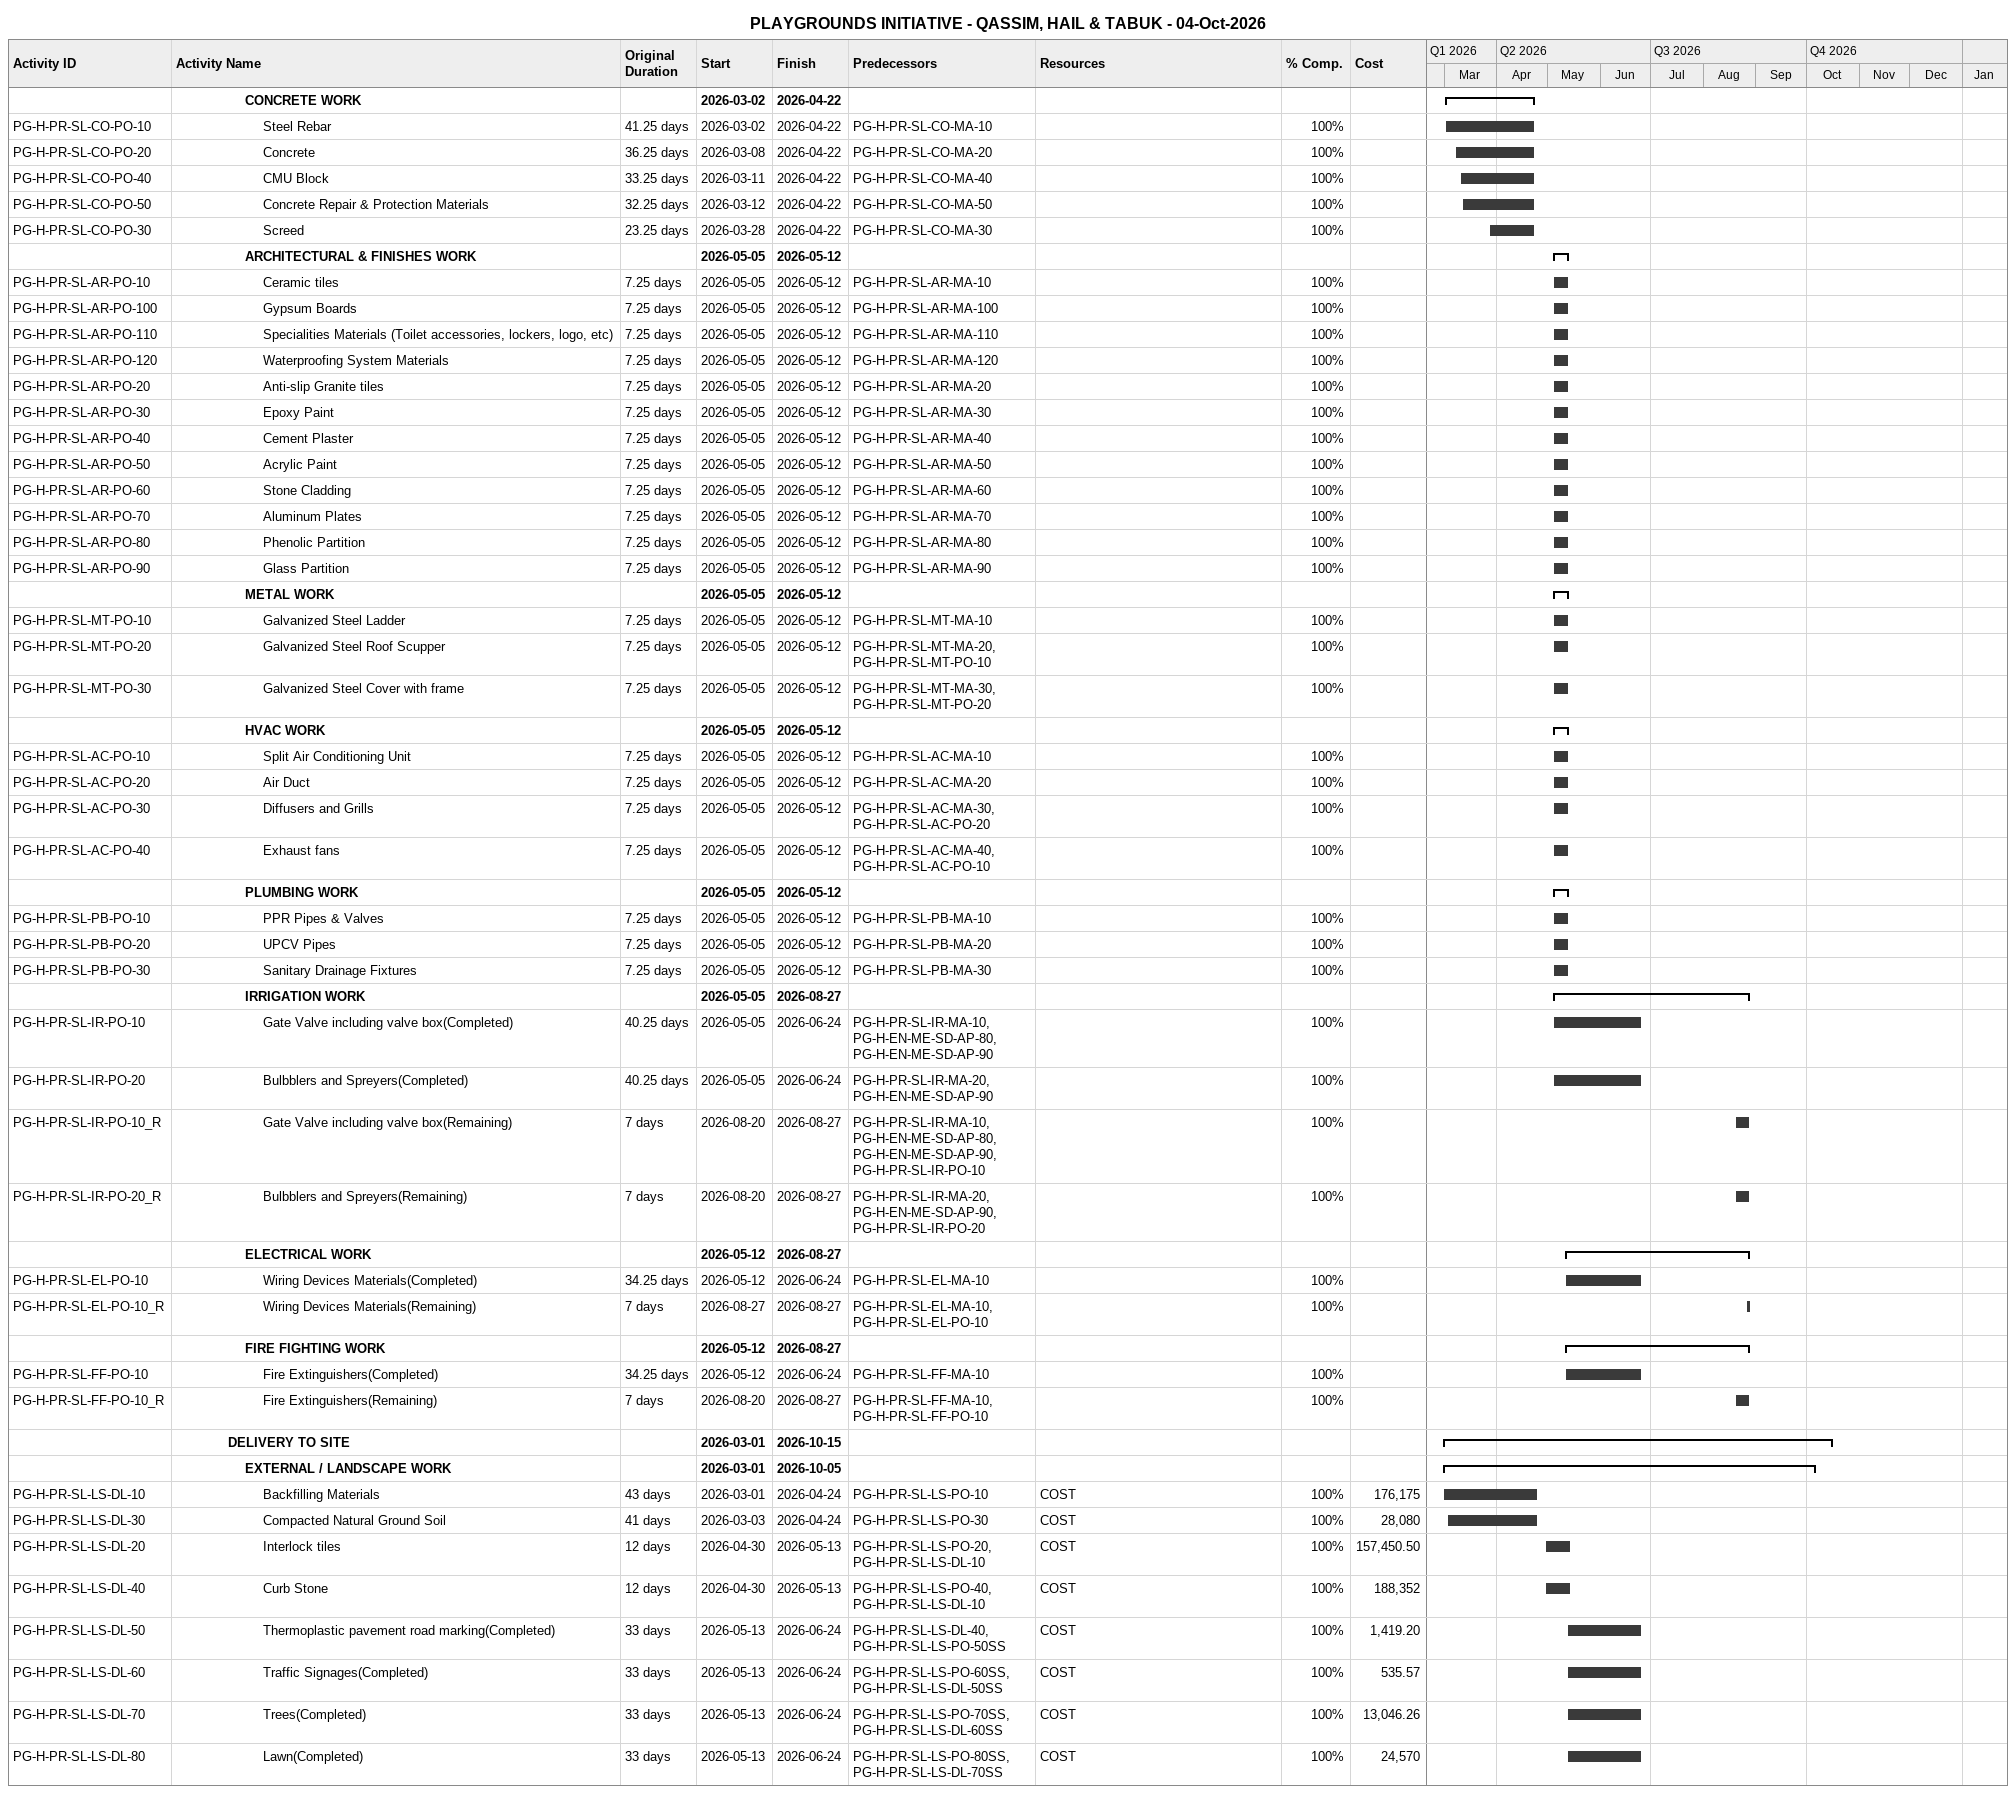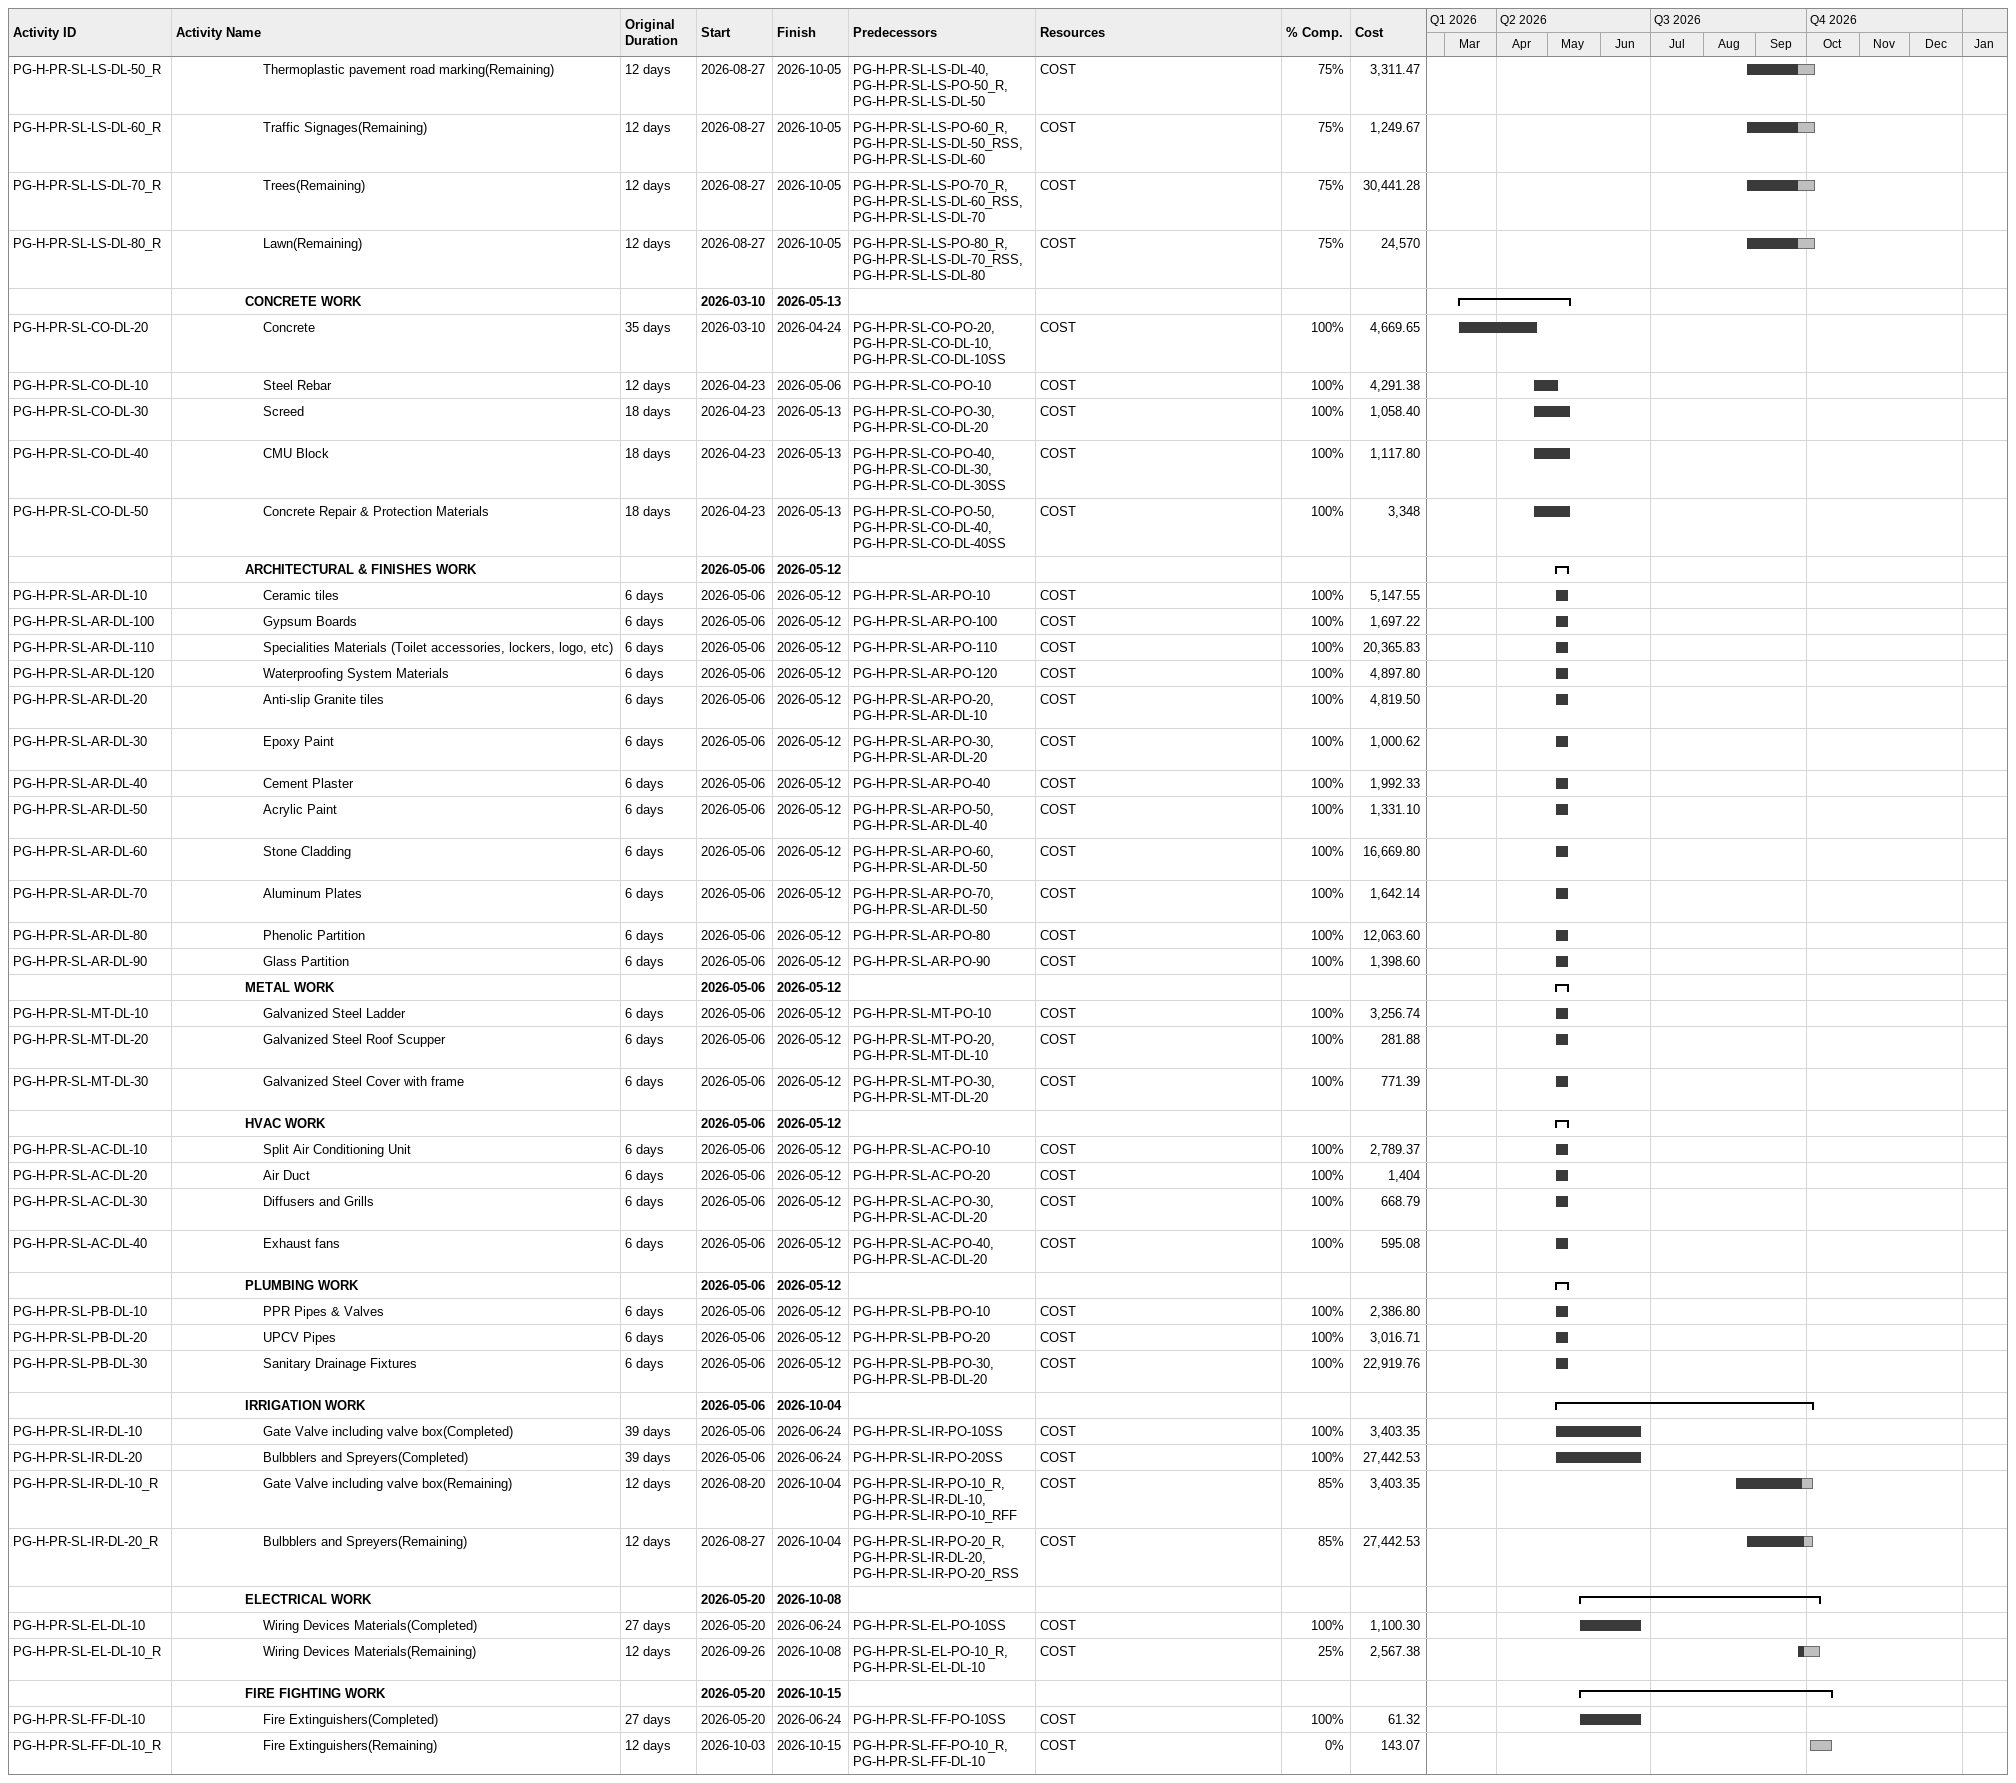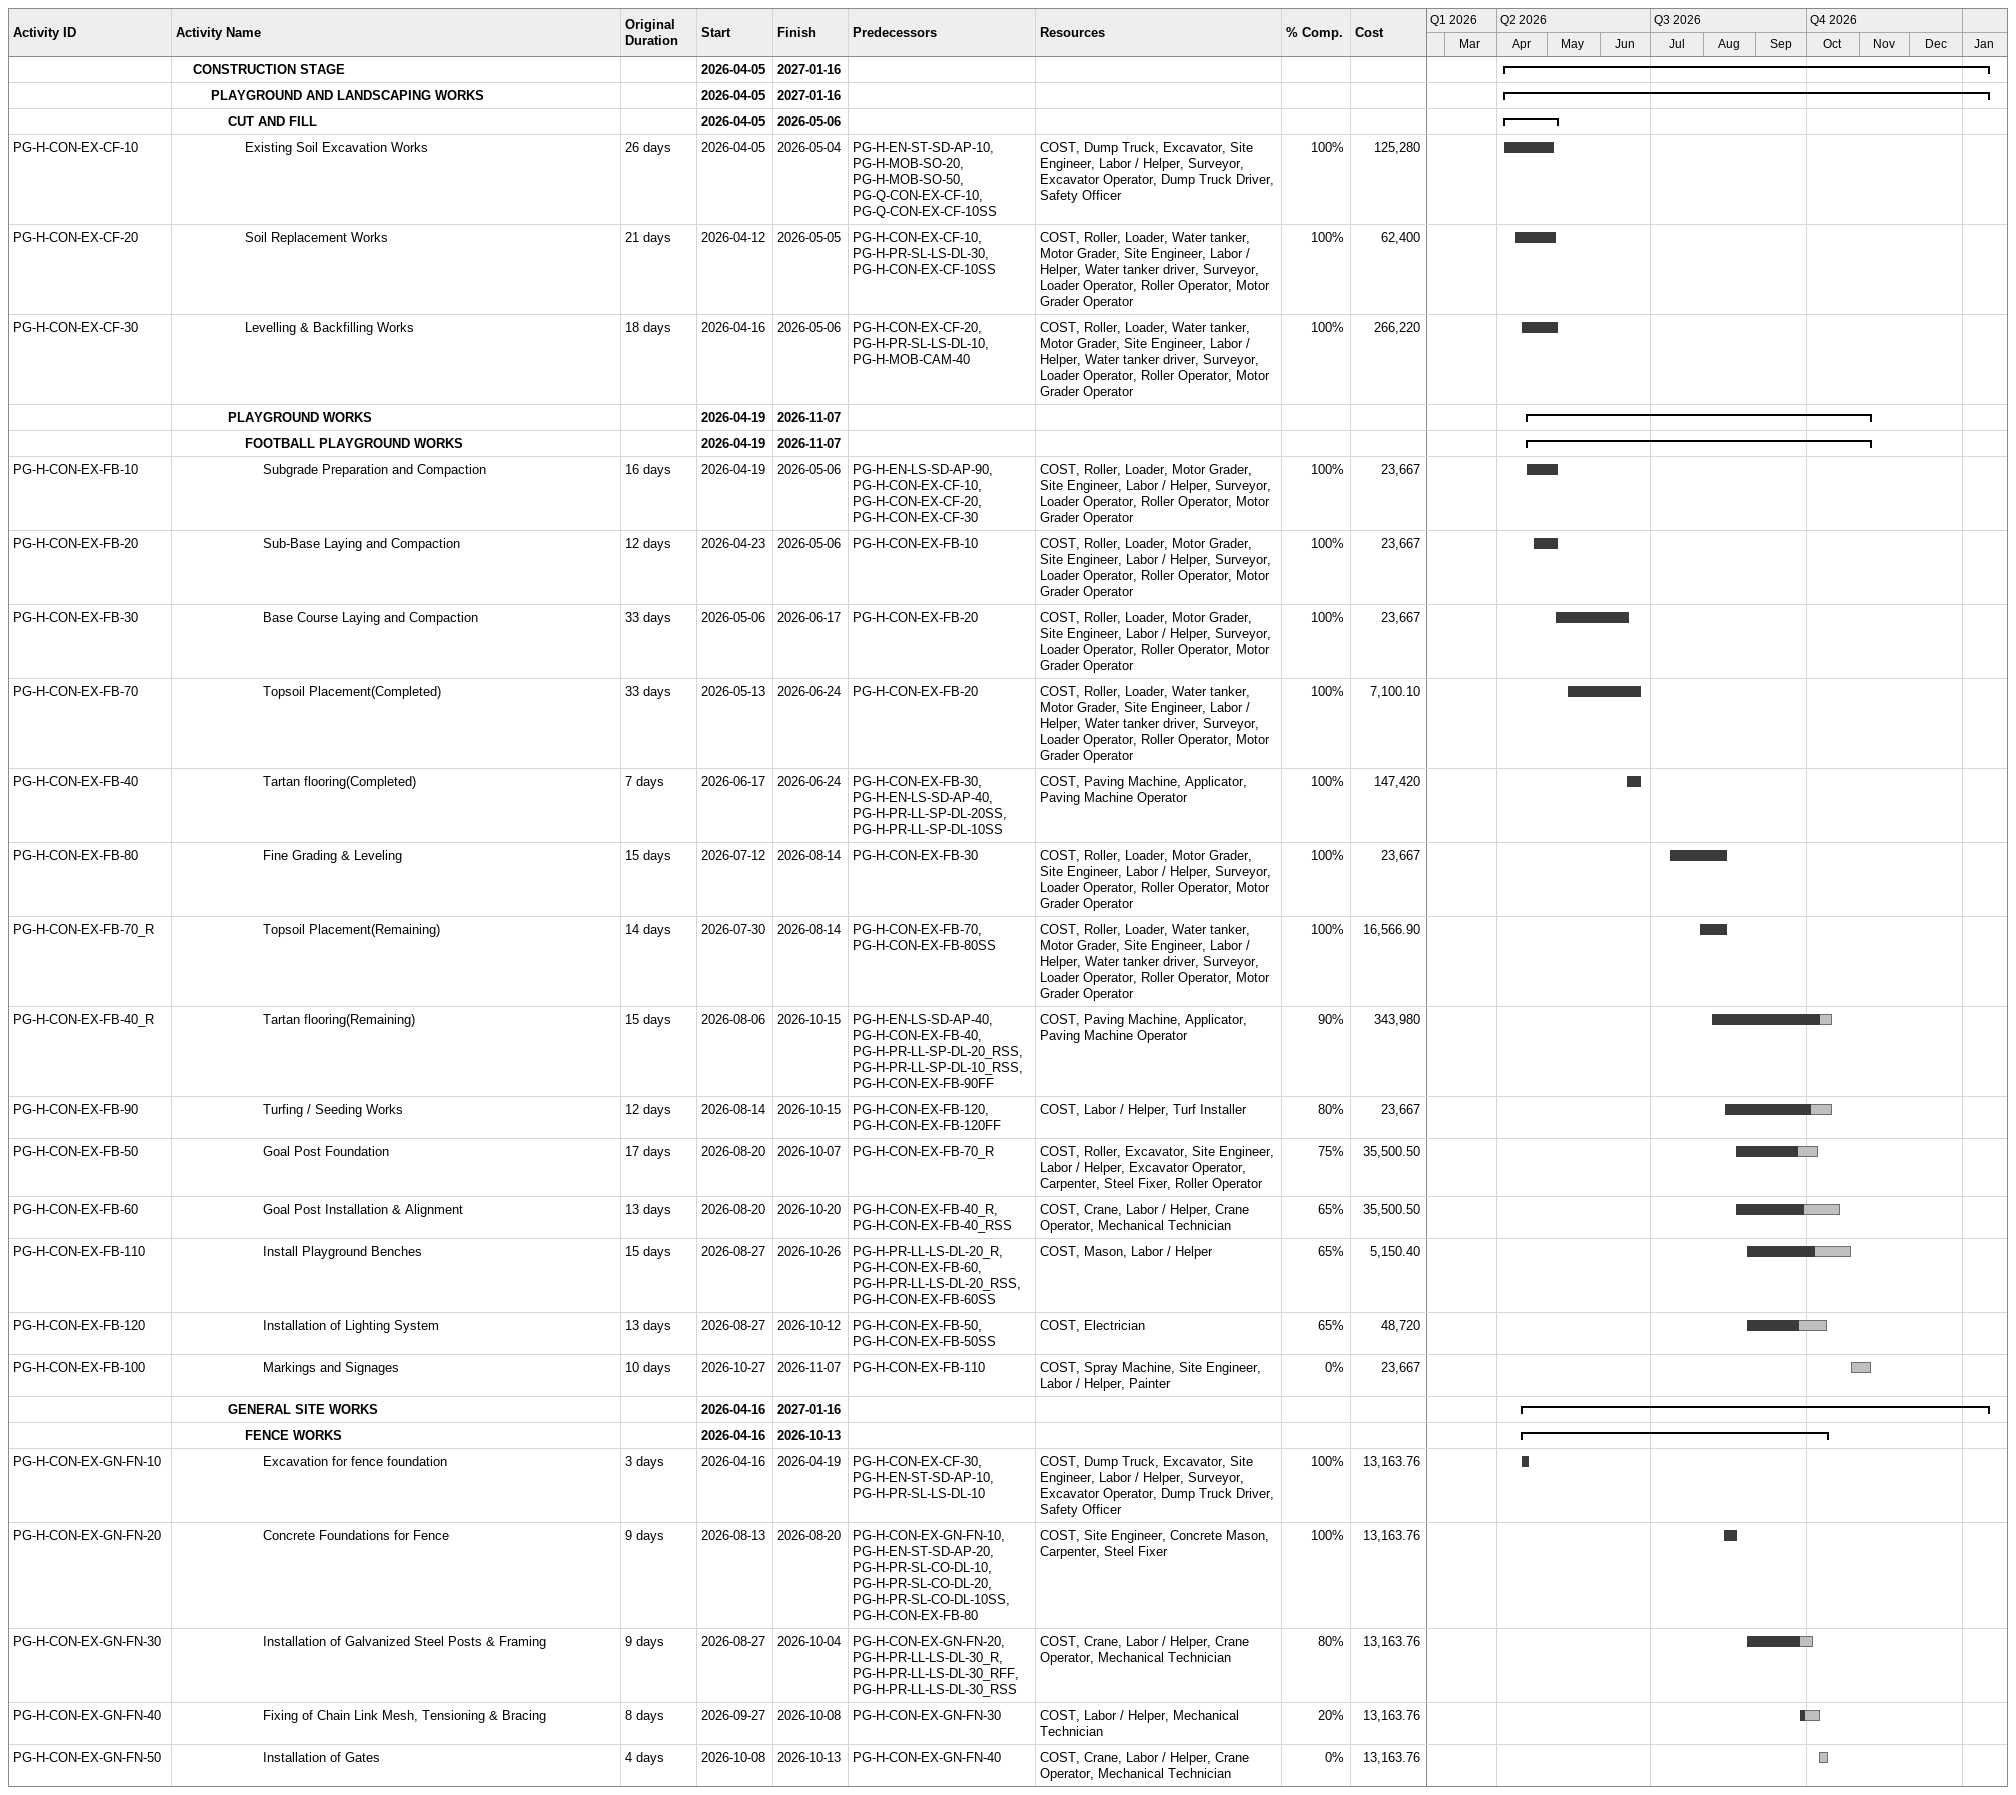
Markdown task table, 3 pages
PLAYGROUNDS INITIATIVE - QASSIM, HAIL & TABUK - 04-Oct-2026

| ID | Level | Task | Original duration | Start | Finish | Predecessors | Resources | % complete | Cost |
|---|---|---|---|---|---|---|---|---|---|
|  | 5 | **CONCRETE WORK** |  | 2026-03-02 | 2026-04-22 |  |  |  |  |
| PG-H-PR-SL-CO-PO-10 | 6 | Steel Rebar | 41.25d | 2026-03-02 | 2026-04-22 | PG-H-PR-SL-CO-MA-10 |  | 100 |  |
| PG-H-PR-SL-CO-PO-20 | 6 | Concrete | 36.25d | 2026-03-08 | 2026-04-22 | PG-H-PR-SL-CO-MA-20 |  | 100 |  |
| PG-H-PR-SL-CO-PO-40 | 6 | CMU Block | 33.25d | 2026-03-11 | 2026-04-22 | PG-H-PR-SL-CO-MA-40 |  | 100 |  |
| PG-H-PR-SL-CO-PO-50 | 6 | Concrete Repair & Protection Materials | 32.25d | 2026-03-12 | 2026-04-22 | PG-H-PR-SL-CO-MA-50 |  | 100 |  |
| PG-H-PR-SL-CO-PO-30 | 6 | Screed | 23.25d | 2026-03-28 | 2026-04-22 | PG-H-PR-SL-CO-MA-30 |  | 100 |  |
|  | 5 | **ARCHITECTURAL & FINISHES WORK** |  | 2026-05-05 | 2026-05-12 |  |  |  |  |
| PG-H-PR-SL-AR-PO-10 | 6 | Ceramic tiles | 7.25d | 2026-05-05 | 2026-05-12 | PG-H-PR-SL-AR-MA-10 |  | 100 |  |
| PG-H-PR-SL-AR-PO-100 | 6 | Gypsum Boards | 7.25d | 2026-05-05 | 2026-05-12 | PG-H-PR-SL-AR-MA-100 |  | 100 |  |
| PG-H-PR-SL-AR-PO-110 | 6 | Specialities Materials (Toilet accessories, lockers, logo, etc) | 7.25d | 2026-05-05 | 2026-05-12 | PG-H-PR-SL-AR-MA-110 |  | 100 |  |
| PG-H-PR-SL-AR-PO-120 | 6 | Waterproofing System Materials | 7.25d | 2026-05-05 | 2026-05-12 | PG-H-PR-SL-AR-MA-120 |  | 100 |  |
| PG-H-PR-SL-AR-PO-20 | 6 | Anti-slip Granite tiles | 7.25d | 2026-05-05 | 2026-05-12 | PG-H-PR-SL-AR-MA-20 |  | 100 |  |
| PG-H-PR-SL-AR-PO-30 | 6 | Epoxy Paint | 7.25d | 2026-05-05 | 2026-05-12 | PG-H-PR-SL-AR-MA-30 |  | 100 |  |
| PG-H-PR-SL-AR-PO-40 | 6 | Cement Plaster | 7.25d | 2026-05-05 | 2026-05-12 | PG-H-PR-SL-AR-MA-40 |  | 100 |  |
| PG-H-PR-SL-AR-PO-50 | 6 | Acrylic Paint | 7.25d | 2026-05-05 | 2026-05-12 | PG-H-PR-SL-AR-MA-50 |  | 100 |  |
| PG-H-PR-SL-AR-PO-60 | 6 | Stone Cladding | 7.25d | 2026-05-05 | 2026-05-12 | PG-H-PR-SL-AR-MA-60 |  | 100 |  |
| PG-H-PR-SL-AR-PO-70 | 6 | Aluminum Plates | 7.25d | 2026-05-05 | 2026-05-12 | PG-H-PR-SL-AR-MA-70 |  | 100 |  |
| PG-H-PR-SL-AR-PO-80 | 6 | Phenolic Partition | 7.25d | 2026-05-05 | 2026-05-12 | PG-H-PR-SL-AR-MA-80 |  | 100 |  |
| PG-H-PR-SL-AR-PO-90 | 6 | Glass Partition | 7.25d | 2026-05-05 | 2026-05-12 | PG-H-PR-SL-AR-MA-90 |  | 100 |  |
|  | 5 | **METAL WORK** |  | 2026-05-05 | 2026-05-12 |  |  |  |  |
| PG-H-PR-SL-MT-PO-10 | 6 | Galvanized Steel Ladder | 7.25d | 2026-05-05 | 2026-05-12 | PG-H-PR-SL-MT-MA-10 |  | 100 |  |
| PG-H-PR-SL-MT-PO-20 | 6 | Galvanized Steel Roof Scupper | 7.25d | 2026-05-05 | 2026-05-12 | PG-H-PR-SL-MT-MA-20, PG-H-PR-SL-MT-PO-10 |  | 100 |  |
| PG-H-PR-SL-MT-PO-30 | 6 | Galvanized Steel Cover with frame | 7.25d | 2026-05-05 | 2026-05-12 | PG-H-PR-SL-MT-MA-30, PG-H-PR-SL-MT-PO-20 |  | 100 |  |
|  | 5 | **HVAC WORK** |  | 2026-05-05 | 2026-05-12 |  |  |  |  |
| PG-H-PR-SL-AC-PO-10 | 6 | Split Air Conditioning Unit | 7.25d | 2026-05-05 | 2026-05-12 | PG-H-PR-SL-AC-MA-10 |  | 100 |  |
| PG-H-PR-SL-AC-PO-20 | 6 | Air Duct | 7.25d | 2026-05-05 | 2026-05-12 | PG-H-PR-SL-AC-MA-20 |  | 100 |  |
| PG-H-PR-SL-AC-PO-30 | 6 | Diffusers and Grills | 7.25d | 2026-05-05 | 2026-05-12 | PG-H-PR-SL-AC-MA-30, PG-H-PR-SL-AC-PO-20 |  | 100 |  |
| PG-H-PR-SL-AC-PO-40 | 6 | Exhaust fans | 7.25d | 2026-05-05 | 2026-05-12 | PG-H-PR-SL-AC-MA-40, PG-H-PR-SL-AC-PO-10 |  | 100 |  |
|  | 5 | **PLUMBING WORK** |  | 2026-05-05 | 2026-05-12 |  |  |  |  |
| PG-H-PR-SL-PB-PO-10 | 6 | PPR Pipes & Valves | 7.25d | 2026-05-05 | 2026-05-12 | PG-H-PR-SL-PB-MA-10 |  | 100 |  |
| PG-H-PR-SL-PB-PO-20 | 6 | UPCV Pipes | 7.25d | 2026-05-05 | 2026-05-12 | PG-H-PR-SL-PB-MA-20 |  | 100 |  |
| PG-H-PR-SL-PB-PO-30 | 6 | Sanitary Drainage Fixtures | 7.25d | 2026-05-05 | 2026-05-12 | PG-H-PR-SL-PB-MA-30 |  | 100 |  |
|  | 5 | **IRRIGATION WORK** |  | 2026-05-05 | 2026-08-27 |  |  |  |  |
| PG-H-PR-SL-IR-PO-10 | 6 | Gate Valve including valve box(Completed) | 40.25d | 2026-05-05 | 2026-06-24 | PG-H-PR-SL-IR-MA-10, PG-H-EN-ME-SD-AP-80, PG-H-EN-ME-SD-AP-90 |  | 100 |  |
| PG-H-PR-SL-IR-PO-20 | 6 | Bulbblers and Spreyers(Completed) | 40.25d | 2026-05-05 | 2026-06-24 | PG-H-PR-SL-IR-MA-20, PG-H-EN-ME-SD-AP-90 |  | 100 |  |
| PG-H-PR-SL-IR-PO-10_R | 6 | Gate Valve including valve box(Remaining) | 7d | 2026-08-20 | 2026-08-27 | PG-H-PR-SL-IR-MA-10, PG-H-EN-ME-SD-AP-80, PG-H-EN-ME-SD-AP-90, PG-H-PR-SL-IR-PO-10 |  | 100 |  |
| PG-H-PR-SL-IR-PO-20_R | 6 | Bulbblers and Spreyers(Remaining) | 7d | 2026-08-20 | 2026-08-27 | PG-H-PR-SL-IR-MA-20, PG-H-EN-ME-SD-AP-90, PG-H-PR-SL-IR-PO-20 |  | 100 |  |
|  | 5 | **ELECTRICAL WORK** |  | 2026-05-12 | 2026-08-27 |  |  |  |  |
| PG-H-PR-SL-EL-PO-10 | 6 | Wiring Devices Materials(Completed) | 34.25d | 2026-05-12 | 2026-06-24 | PG-H-PR-SL-EL-MA-10 |  | 100 |  |
| PG-H-PR-SL-EL-PO-10_R | 6 | Wiring Devices Materials(Remaining) | 7d | 2026-08-27 | 2026-08-27 | PG-H-PR-SL-EL-MA-10, PG-H-PR-SL-EL-PO-10 |  | 100 |  |
|  | 5 | **FIRE FIGHTING WORK** |  | 2026-05-12 | 2026-08-27 |  |  |  |  |
| PG-H-PR-SL-FF-PO-10 | 6 | Fire Extinguishers(Completed) | 34.25d | 2026-05-12 | 2026-06-24 | PG-H-PR-SL-FF-MA-10 |  | 100 |  |
| PG-H-PR-SL-FF-PO-10_R | 6 | Fire Extinguishers(Remaining) | 7d | 2026-08-20 | 2026-08-27 | PG-H-PR-SL-FF-MA-10, PG-H-PR-SL-FF-PO-10 |  | 100 |  |
|  | 4 | **DELIVERY TO SITE** |  | 2026-03-01 | 2026-10-15 |  |  |  |  |
|  | 5 | **EXTERNAL / LANDSCAPE WORK** |  | 2026-03-01 | 2026-10-05 |  |  |  |  |
| PG-H-PR-SL-LS-DL-10 | 6 | Backfilling Materials | 43d | 2026-03-01 | 2026-04-24 | PG-H-PR-SL-LS-PO-10 | COST | 100 | 176175 |
| PG-H-PR-SL-LS-DL-30 | 6 | Compacted Natural Ground Soil | 41d | 2026-03-03 | 2026-04-24 | PG-H-PR-SL-LS-PO-30 | COST | 100 | 28080 |
| PG-H-PR-SL-LS-DL-20 | 6 | Interlock tiles | 12d | 2026-04-30 | 2026-05-13 | PG-H-PR-SL-LS-PO-20, PG-H-PR-SL-LS-DL-10 | COST | 100 | 157450.50 |
| PG-H-PR-SL-LS-DL-40 | 6 | Curb Stone | 12d | 2026-04-30 | 2026-05-13 | PG-H-PR-SL-LS-PO-40, PG-H-PR-SL-LS-DL-10 | COST | 100 | 188352 |
| PG-H-PR-SL-LS-DL-50 | 6 | Thermoplastic pavement road marking(Completed) | 33d | 2026-05-13 | 2026-06-24 | PG-H-PR-SL-LS-DL-40, PG-H-PR-SL-LS-PO-50SS | COST | 100 | 1419.20 |
| PG-H-PR-SL-LS-DL-60 | 6 | Traffic Signages(Completed) | 33d | 2026-05-13 | 2026-06-24 | PG-H-PR-SL-LS-PO-60SS, PG-H-PR-SL-LS-DL-50SS | COST | 100 | 535.57 |
| PG-H-PR-SL-LS-DL-70 | 6 | Trees(Completed) | 33d | 2026-05-13 | 2026-06-24 | PG-H-PR-SL-LS-PO-70SS, PG-H-PR-SL-LS-DL-60SS | COST | 100 | 13046.26 |
| PG-H-PR-SL-LS-DL-80 | 6 | Lawn(Completed) | 33d | 2026-05-13 | 2026-06-24 | PG-H-PR-SL-LS-PO-80SS, PG-H-PR-SL-LS-DL-70SS | COST | 100 | 24570 |
| PG-H-PR-SL-LS-DL-50_R | 6 | Thermoplastic pavement road marking(Remaining) | 12d | 2026-08-27 | 2026-10-05 | PG-H-PR-SL-LS-DL-40, PG-H-PR-SL-LS-PO-50_R, PG-H-PR-SL-LS-DL-50 | COST | 75 | 3311.47 |
| PG-H-PR-SL-LS-DL-60_R | 6 | Traffic Signages(Remaining) | 12d | 2026-08-27 | 2026-10-05 | PG-H-PR-SL-LS-PO-60_R, PG-H-PR-SL-LS-DL-50_RSS, PG-H-PR-SL-LS-DL-60 | COST | 75 | 1249.67 |
| PG-H-PR-SL-LS-DL-70_R | 6 | Trees(Remaining) | 12d | 2026-08-27 | 2026-10-05 | PG-H-PR-SL-LS-PO-70_R, PG-H-PR-SL-LS-DL-60_RSS, PG-H-PR-SL-LS-DL-70 | COST | 75 | 30441.28 |
| PG-H-PR-SL-LS-DL-80_R | 6 | Lawn(Remaining) | 12d | 2026-08-27 | 2026-10-05 | PG-H-PR-SL-LS-PO-80_R, PG-H-PR-SL-LS-DL-70_RSS, PG-H-PR-SL-LS-DL-80 | COST | 75 | 24570 |
|  | 5 | **CONCRETE WORK** |  | 2026-03-10 | 2026-05-13 |  |  |  |  |
| PG-H-PR-SL-CO-DL-20 | 6 | Concrete | 35d | 2026-03-10 | 2026-04-24 | PG-H-PR-SL-CO-PO-20, PG-H-PR-SL-CO-DL-10, PG-H-PR-SL-CO-DL-10SS | COST | 100 | 4669.65 |
| PG-H-PR-SL-CO-DL-10 | 6 | Steel Rebar | 12d | 2026-04-23 | 2026-05-06 | PG-H-PR-SL-CO-PO-10 | COST | 100 | 4291.38 |
| PG-H-PR-SL-CO-DL-30 | 6 | Screed | 18d | 2026-04-23 | 2026-05-13 | PG-H-PR-SL-CO-PO-30, PG-H-PR-SL-CO-DL-20 | COST | 100 | 1058.40 |
| PG-H-PR-SL-CO-DL-40 | 6 | CMU Block | 18d | 2026-04-23 | 2026-05-13 | PG-H-PR-SL-CO-PO-40, PG-H-PR-SL-CO-DL-30, PG-H-PR-SL-CO-DL-30SS | COST | 100 | 1117.80 |
| PG-H-PR-SL-CO-DL-50 | 6 | Concrete Repair & Protection Materials | 18d | 2026-04-23 | 2026-05-13 | PG-H-PR-SL-CO-PO-50, PG-H-PR-SL-CO-DL-40, PG-H-PR-SL-CO-DL-40SS | COST | 100 | 3348 |
|  | 5 | **ARCHITECTURAL & FINISHES WORK** |  | 2026-05-06 | 2026-05-12 |  |  |  |  |
| PG-H-PR-SL-AR-DL-10 | 6 | Ceramic tiles | 6d | 2026-05-06 | 2026-05-12 | PG-H-PR-SL-AR-PO-10 | COST | 100 | 5147.55 |
| PG-H-PR-SL-AR-DL-100 | 6 | Gypsum Boards | 6d | 2026-05-06 | 2026-05-12 | PG-H-PR-SL-AR-PO-100 | COST | 100 | 1697.22 |
| PG-H-PR-SL-AR-DL-110 | 6 | Specialities Materials (Toilet accessories, lockers, logo, etc) | 6d | 2026-05-06 | 2026-05-12 | PG-H-PR-SL-AR-PO-110 | COST | 100 | 20365.83 |
| PG-H-PR-SL-AR-DL-120 | 6 | Waterproofing System Materials | 6d | 2026-05-06 | 2026-05-12 | PG-H-PR-SL-AR-PO-120 | COST | 100 | 4897.80 |
| PG-H-PR-SL-AR-DL-20 | 6 | Anti-slip Granite tiles | 6d | 2026-05-06 | 2026-05-12 | PG-H-PR-SL-AR-PO-20, PG-H-PR-SL-AR-DL-10 | COST | 100 | 4819.50 |
| PG-H-PR-SL-AR-DL-30 | 6 | Epoxy Paint | 6d | 2026-05-06 | 2026-05-12 | PG-H-PR-SL-AR-PO-30, PG-H-PR-SL-AR-DL-20 | COST | 100 | 1000.62 |
| PG-H-PR-SL-AR-DL-40 | 6 | Cement Plaster | 6d | 2026-05-06 | 2026-05-12 | PG-H-PR-SL-AR-PO-40 | COST | 100 | 1992.33 |
| PG-H-PR-SL-AR-DL-50 | 6 | Acrylic Paint | 6d | 2026-05-06 | 2026-05-12 | PG-H-PR-SL-AR-PO-50, PG-H-PR-SL-AR-DL-40 | COST | 100 | 1331.10 |
| PG-H-PR-SL-AR-DL-60 | 6 | Stone Cladding | 6d | 2026-05-06 | 2026-05-12 | PG-H-PR-SL-AR-PO-60, PG-H-PR-SL-AR-DL-50 | COST | 100 | 16669.80 |
| PG-H-PR-SL-AR-DL-70 | 6 | Aluminum Plates | 6d | 2026-05-06 | 2026-05-12 | PG-H-PR-SL-AR-PO-70, PG-H-PR-SL-AR-DL-50 | COST | 100 | 1642.14 |
| PG-H-PR-SL-AR-DL-80 | 6 | Phenolic Partition | 6d | 2026-05-06 | 2026-05-12 | PG-H-PR-SL-AR-PO-80 | COST | 100 | 12063.60 |
| PG-H-PR-SL-AR-DL-90 | 6 | Glass Partition | 6d | 2026-05-06 | 2026-05-12 | PG-H-PR-SL-AR-PO-90 | COST | 100 | 1398.60 |
|  | 5 | **METAL WORK** |  | 2026-05-06 | 2026-05-12 |  |  |  |  |
| PG-H-PR-SL-MT-DL-10 | 6 | Galvanized Steel Ladder | 6d | 2026-05-06 | 2026-05-12 | PG-H-PR-SL-MT-PO-10 | COST | 100 | 3256.74 |
| PG-H-PR-SL-MT-DL-20 | 6 | Galvanized Steel Roof Scupper | 6d | 2026-05-06 | 2026-05-12 | PG-H-PR-SL-MT-PO-20, PG-H-PR-SL-MT-DL-10 | COST | 100 | 281.88 |
| PG-H-PR-SL-MT-DL-30 | 6 | Galvanized Steel Cover with frame | 6d | 2026-05-06 | 2026-05-12 | PG-H-PR-SL-MT-PO-30, PG-H-PR-SL-MT-DL-20 | COST | 100 | 771.39 |
|  | 5 | **HVAC WORK** |  | 2026-05-06 | 2026-05-12 |  |  |  |  |
| PG-H-PR-SL-AC-DL-10 | 6 | Split Air Conditioning Unit | 6d | 2026-05-06 | 2026-05-12 | PG-H-PR-SL-AC-PO-10 | COST | 100 | 2789.37 |
| PG-H-PR-SL-AC-DL-20 | 6 | Air Duct | 6d | 2026-05-06 | 2026-05-12 | PG-H-PR-SL-AC-PO-20 | COST | 100 | 1404 |
| PG-H-PR-SL-AC-DL-30 | 6 | Diffusers and Grills | 6d | 2026-05-06 | 2026-05-12 | PG-H-PR-SL-AC-PO-30, PG-H-PR-SL-AC-DL-20 | COST | 100 | 668.79 |
| PG-H-PR-SL-AC-DL-40 | 6 | Exhaust fans | 6d | 2026-05-06 | 2026-05-12 | PG-H-PR-SL-AC-PO-40, PG-H-PR-SL-AC-DL-20 | COST | 100 | 595.08 |
|  | 5 | **PLUMBING WORK** |  | 2026-05-06 | 2026-05-12 |  |  |  |  |
| PG-H-PR-SL-PB-DL-10 | 6 | PPR Pipes & Valves | 6d | 2026-05-06 | 2026-05-12 | PG-H-PR-SL-PB-PO-10 | COST | 100 | 2386.80 |
| PG-H-PR-SL-PB-DL-20 | 6 | UPCV Pipes | 6d | 2026-05-06 | 2026-05-12 | PG-H-PR-SL-PB-PO-20 | COST | 100 | 3016.71 |
| PG-H-PR-SL-PB-DL-30 | 6 | Sanitary Drainage Fixtures | 6d | 2026-05-06 | 2026-05-12 | PG-H-PR-SL-PB-PO-30, PG-H-PR-SL-PB-DL-20 | COST | 100 | 22919.76 |
|  | 5 | **IRRIGATION WORK** |  | 2026-05-06 | 2026-10-04 |  |  |  |  |
| PG-H-PR-SL-IR-DL-10 | 6 | Gate Valve including valve box(Completed) | 39d | 2026-05-06 | 2026-06-24 | PG-H-PR-SL-IR-PO-10SS | COST | 100 | 3403.35 |
| PG-H-PR-SL-IR-DL-20 | 6 | Bulbblers and Spreyers(Completed) | 39d | 2026-05-06 | 2026-06-24 | PG-H-PR-SL-IR-PO-20SS | COST | 100 | 27442.53 |
| PG-H-PR-SL-IR-DL-10_R | 6 | Gate Valve including valve box(Remaining) | 12d | 2026-08-20 | 2026-10-04 | PG-H-PR-SL-IR-PO-10_R, PG-H-PR-SL-IR-DL-10, PG-H-PR-SL-IR-PO-10_RFF | COST | 85 | 3403.35 |
| PG-H-PR-SL-IR-DL-20_R | 6 | Bulbblers and Spreyers(Remaining) | 12d | 2026-08-27 | 2026-10-04 | PG-H-PR-SL-IR-PO-20_R, PG-H-PR-SL-IR-DL-20, PG-H-PR-SL-IR-PO-20_RSS | COST | 85 | 27442.53 |
|  | 5 | **ELECTRICAL WORK** |  | 2026-05-20 | 2026-10-08 |  |  |  |  |
| PG-H-PR-SL-EL-DL-10 | 6 | Wiring Devices Materials(Completed) | 27d | 2026-05-20 | 2026-06-24 | PG-H-PR-SL-EL-PO-10SS | COST | 100 | 1100.30 |
| PG-H-PR-SL-EL-DL-10_R | 6 | Wiring Devices Materials(Remaining) | 12d | 2026-09-26 | 2026-10-08 | PG-H-PR-SL-EL-PO-10_R, PG-H-PR-SL-EL-DL-10 | COST | 25 | 2567.38 |
|  | 5 | **FIRE FIGHTING WORK** |  | 2026-05-20 | 2026-10-15 |  |  |  |  |
| PG-H-PR-SL-FF-DL-10 | 6 | Fire Extinguishers(Completed) | 27d | 2026-05-20 | 2026-06-24 | PG-H-PR-SL-FF-PO-10SS | COST | 100 | 61.32 |
| PG-H-PR-SL-FF-DL-10_R | 6 | Fire Extinguishers(Remaining) | 12d | 2026-10-03 | 2026-10-15 | PG-H-PR-SL-FF-PO-10_R, PG-H-PR-SL-FF-DL-10 | COST | 0 | 143.07 |
|  | 2 | **CONSTRUCTION STAGE** |  | 2026-04-05 | 2027-01-16 |  |  |  |  |
|  | 3 | **PLAYGROUND AND LANDSCAPING WORKS** |  | 2026-04-05 | 2027-01-16 |  |  |  |  |
|  | 4 | **CUT AND FILL** |  | 2026-04-05 | 2026-05-06 |  |  |  |  |
| PG-H-CON-EX-CF-10 | 5 | Existing Soil Excavation Works | 26d | 2026-04-05 | 2026-05-04 | PG-H-EN-ST-SD-AP-10, PG-H-MOB-SO-20, PG-H-MOB-SO-50, PG-Q-CON-EX-CF-10, PG-Q-CON-EX-CF-10SS | COST, Dump Truck, Excavator, Site Engineer, Labor / Helper, Surveyor, Excavator Operator, Dump Truck Driver, Safety Officer | 100 | 125280 |
| PG-H-CON-EX-CF-20 | 5 | Soil Replacement Works | 21d | 2026-04-12 | 2026-05-05 | PG-H-CON-EX-CF-10, PG-H-PR-SL-LS-DL-30, PG-H-CON-EX-CF-10SS | COST, Roller, Loader, Water tanker, Motor Grader, Site Engineer, Labor / Helper, Water tanker driver, Surveyor, Loader Operator, Roller Operator, Motor Grader Operator | 100 | 62400 |
| PG-H-CON-EX-CF-30 | 5 | Levelling & Backfilling Works | 18d | 2026-04-16 | 2026-05-06 | PG-H-CON-EX-CF-20, PG-H-PR-SL-LS-DL-10, PG-H-MOB-CAM-40 | COST, Roller, Loader, Water tanker, Motor Grader, Site Engineer, Labor / Helper, Water tanker driver, Surveyor, Loader Operator, Roller Operator, Motor Grader Operator | 100 | 266220 |
|  | 4 | **PLAYGROUND WORKS** |  | 2026-04-19 | 2026-11-07 |  |  |  |  |
|  | 5 | **FOOTBALL PLAYGROUND WORKS** |  | 2026-04-19 | 2026-11-07 |  |  |  |  |
| PG-H-CON-EX-FB-10 | 6 | Subgrade Preparation and Compaction | 16d | 2026-04-19 | 2026-05-06 | PG-H-EN-LS-SD-AP-90, PG-H-CON-EX-CF-10, PG-H-CON-EX-CF-20, PG-H-CON-EX-CF-30 | COST, Roller, Loader, Motor Grader, Site Engineer, Labor / Helper, Surveyor, Loader Operator, Roller Operator, Motor Grader Operator | 100 | 23667 |
| PG-H-CON-EX-FB-20 | 6 | Sub-Base Laying and Compaction | 12d | 2026-04-23 | 2026-05-06 | PG-H-CON-EX-FB-10 | COST, Roller, Loader, Motor Grader, Site Engineer, Labor / Helper, Surveyor, Loader Operator, Roller Operator, Motor Grader Operator | 100 | 23667 |
| PG-H-CON-EX-FB-30 | 6 | Base Course Laying and Compaction | 33d | 2026-05-06 | 2026-06-17 | PG-H-CON-EX-FB-20 | COST, Roller, Loader, Motor Grader, Site Engineer, Labor / Helper, Surveyor, Loader Operator, Roller Operator, Motor Grader Operator | 100 | 23667 |
| PG-H-CON-EX-FB-70 | 6 | Topsoil Placement(Completed) | 33d | 2026-05-13 | 2026-06-24 | PG-H-CON-EX-FB-20 | COST, Roller, Loader, Water tanker, Motor Grader, Site Engineer, Labor / Helper, Water tanker driver, Surveyor, Loader Operator, Roller Operator, Motor Grader Operator | 100 | 7100.10 |
| PG-H-CON-EX-FB-40 | 6 | Tartan flooring(Completed) | 7d | 2026-06-17 | 2026-06-24 | PG-H-CON-EX-FB-30, PG-H-EN-LS-SD-AP-40, PG-H-PR-LL-SP-DL-20SS, PG-H-PR-LL-SP-DL-10SS | COST, Paving Machine, Applicator, Paving Machine Operator | 100 | 147420 |
| PG-H-CON-EX-FB-80 | 6 | Fine Grading & Leveling | 15d | 2026-07-12 | 2026-08-14 | PG-H-CON-EX-FB-30 | COST, Roller, Loader, Motor Grader, Site Engineer, Labor / Helper, Surveyor, Loader Operator, Roller Operator, Motor Grader Operator | 100 | 23667 |
| PG-H-CON-EX-FB-70_R | 6 | Topsoil Placement(Remaining) | 14d | 2026-07-30 | 2026-08-14 | PG-H-CON-EX-FB-70, PG-H-CON-EX-FB-80SS | COST, Roller, Loader, Water tanker, Motor Grader, Site Engineer, Labor / Helper, Water tanker driver, Surveyor, Loader Operator, Roller Operator, Motor Grader Operator | 100 | 16566.90 |
| PG-H-CON-EX-FB-40_R | 6 | Tartan flooring(Remaining) | 15d | 2026-08-06 | 2026-10-15 | PG-H-EN-LS-SD-AP-40, PG-H-CON-EX-FB-40, PG-H-PR-LL-SP-DL-20_RSS, PG-H-PR-LL-SP-DL-10_RSS, PG-H-CON-EX-FB-90FF | COST, Paving Machine, Applicator, Paving Machine Operator | 90 | 343980 |
| PG-H-CON-EX-FB-90 | 6 | Turfing / Seeding Works | 12d | 2026-08-14 | 2026-10-15 | PG-H-CON-EX-FB-120, PG-H-CON-EX-FB-120FF | COST, Labor / Helper, Turf Installer | 80 | 23667 |
| PG-H-CON-EX-FB-50 | 6 | Goal Post Foundation | 17d | 2026-08-20 | 2026-10-07 | PG-H-CON-EX-FB-70_R | COST, Roller, Excavator, Site Engineer, Labor / Helper, Excavator Operator, Carpenter, Steel Fixer, Roller Operator | 75 | 35500.50 |
| PG-H-CON-EX-FB-60 | 6 | Goal Post Installation & Alignment | 13d | 2026-08-20 | 2026-10-20 | PG-H-CON-EX-FB-40_R, PG-H-CON-EX-FB-40_RSS | COST, Crane, Labor / Helper, Crane Operator, Mechanical Technician | 65 | 35500.50 |
| PG-H-CON-EX-FB-110 | 6 | Install Playground Benches | 15d | 2026-08-27 | 2026-10-26 | PG-H-PR-LL-LS-DL-20_R, PG-H-CON-EX-FB-60, PG-H-PR-LL-LS-DL-20_RSS, PG-H-CON-EX-FB-60SS | COST, Mason, Labor / Helper | 65 | 5150.40 |
| PG-H-CON-EX-FB-120 | 6 | Installation of Lighting System | 13d | 2026-08-27 | 2026-10-12 | PG-H-CON-EX-FB-50, PG-H-CON-EX-FB-50SS | COST, Electrician | 65 | 48720 |
| PG-H-CON-EX-FB-100 | 6 | Markings and Signages | 10d | 2026-10-27 | 2026-11-07 | PG-H-CON-EX-FB-110 | COST, Spray Machine, Site Engineer, Labor / Helper, Painter | 0 | 23667 |
|  | 4 | **GENERAL SITE WORKS** |  | 2026-04-16 | 2027-01-16 |  |  |  |  |
|  | 5 | **FENCE WORKS** |  | 2026-04-16 | 2026-10-13 |  |  |  |  |
| PG-H-CON-EX-GN-FN-10 | 6 | Excavation for fence foundation | 3d | 2026-04-16 | 2026-04-19 | PG-H-CON-EX-CF-30, PG-H-EN-ST-SD-AP-10, PG-H-PR-SL-LS-DL-10 | COST, Dump Truck, Excavator, Site Engineer, Labor / Helper, Surveyor, Excavator Operator, Dump Truck Driver, Safety Officer | 100 | 13163.76 |
| PG-H-CON-EX-GN-FN-20 | 6 | Concrete Foundations for Fence | 9d | 2026-08-13 | 2026-08-20 | PG-H-CON-EX-GN-FN-10, PG-H-EN-ST-SD-AP-20, PG-H-PR-SL-CO-DL-10, PG-H-PR-SL-CO-DL-20, PG-H-PR-SL-CO-DL-10SS, PG-H-CON-EX-FB-80 | COST, Site Engineer, Concrete Mason, Carpenter, Steel Fixer | 100 | 13163.76 |
| PG-H-CON-EX-GN-FN-30 | 6 | Installation of Galvanized Steel Posts & Framing | 9d | 2026-08-27 | 2026-10-04 | PG-H-CON-EX-GN-FN-20, PG-H-PR-LL-LS-DL-30_R, PG-H-PR-LL-LS-DL-30_RFF, PG-H-PR-LL-LS-DL-30_RSS | COST, Crane, Labor / Helper, Crane Operator, Mechanical Technician | 80 | 13163.76 |
| PG-H-CON-EX-GN-FN-40 | 6 | Fixing of Chain Link Mesh, Tensioning & Bracing | 8d | 2026-09-27 | 2026-10-08 | PG-H-CON-EX-GN-FN-30 | COST, Labor / Helper, Mechanical Technician | 20 | 13163.76 |
| PG-H-CON-EX-GN-FN-50 | 6 | Installation of Gates | 4d | 2026-10-08 | 2026-10-13 | PG-H-CON-EX-GN-FN-40 | COST, Crane, Labor / Helper, Crane Operator, Mechanical Technician | 0 | 13163.76 |
